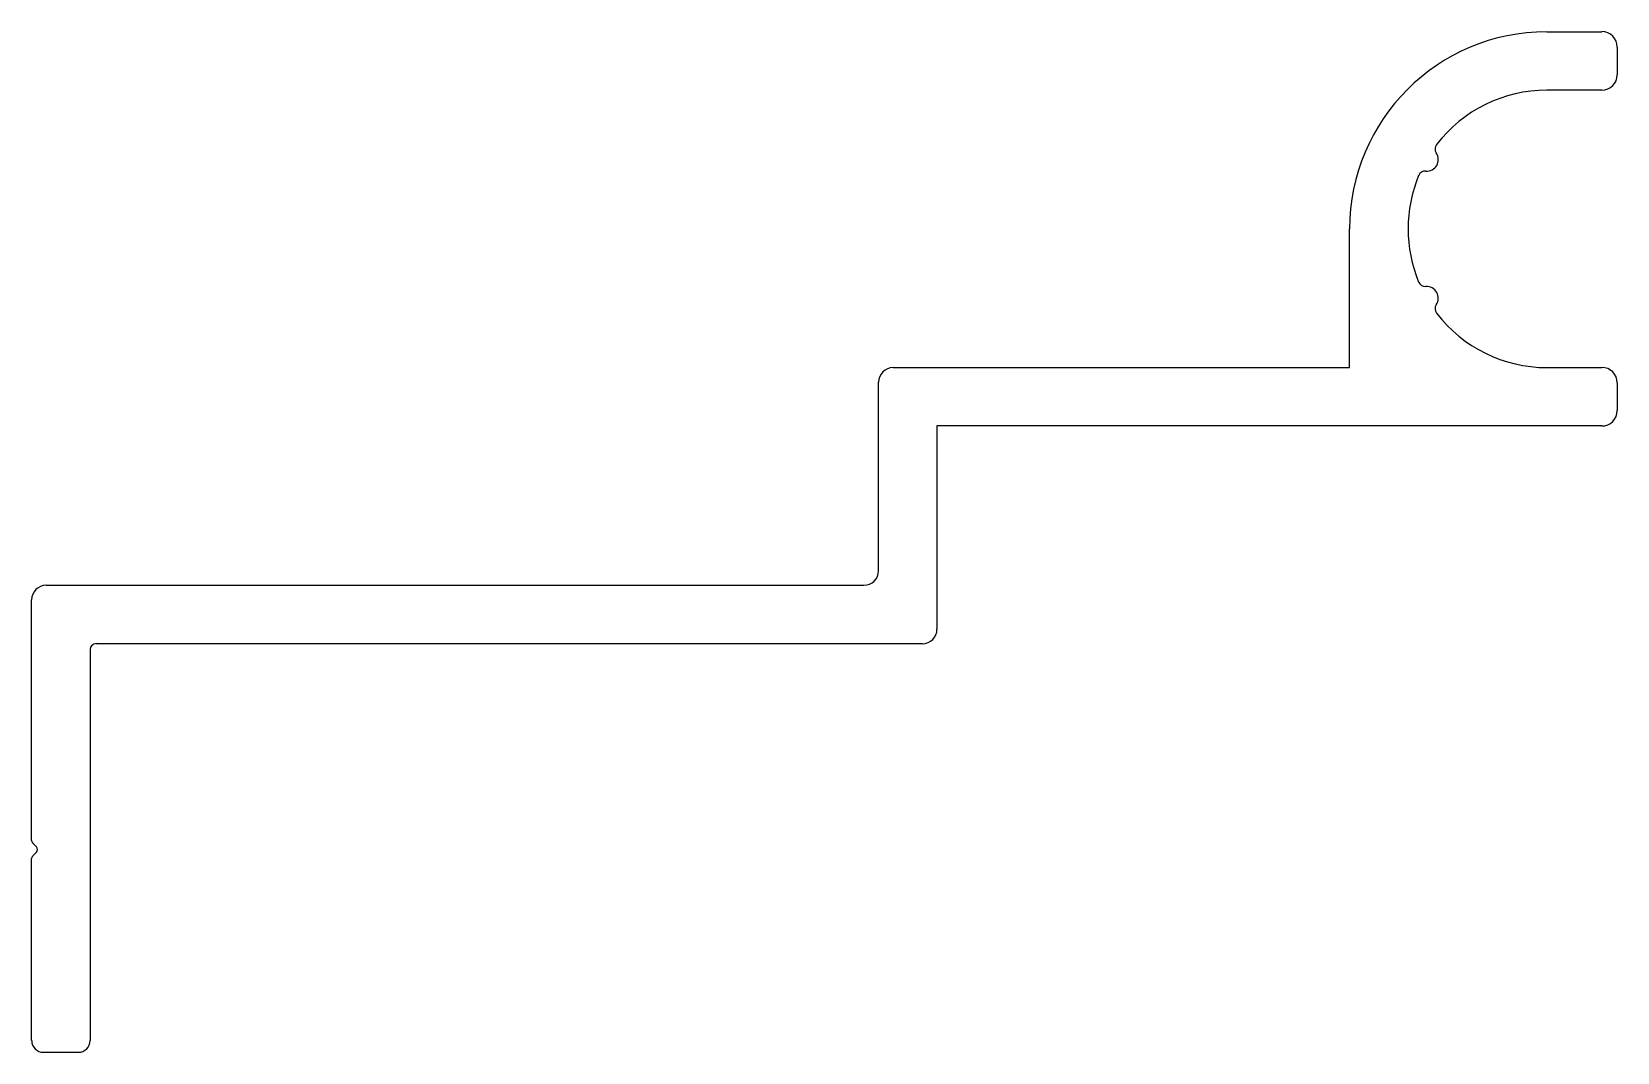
# Model space of a CAD drawing. Extents: x 1645 to 1754, y 1645 to 1714.
import ezdxf

# ---------------------------------------------------------------- set-up
doc = ezdxf.new("R2010")
doc.units = 0
doc.layers.get('0').update_dxf_attribs({"linetype": 'CONTINUOUS'})

msp = doc.modelspace()

# ---------------------------------------------------------------- linework, layer by layer
for p, q in [((1748.76, 1714.46), (1752.53, 1714.46)), ((1753.59, 1713.41), (1753.59, 1711.52)), ((1752.53, 1710.46), (1748.76, 1710.46)), ((1735.26, 1691.46), (1735.26, 1700.96)), ((1704, 1691.46), (1735.26, 1691.46)), ((1748.76, 1691.46), (1752.53, 1691.46)), ((1703, 1677.55), (1703, 1690.46)), ((1753.59, 1690.41), (1753.59, 1688.52)), ((1707, 1687.46), (1707, 1673.55)), ((1752.53, 1687.46), (1707, 1687.46)), ((1645, 1659.07), (1645, 1675.55)), ((1646, 1676.55), (1702, 1676.55)), ((1706, 1672.55), (1649.41, 1672.55)), ((1649, 1672.15), (1649, 1645.37)), ((1645.33, 1658.64), (1645.08, 1658.89)), ((1645.33, 1658.26), (1645.08, 1658.01)), ((1645, 1645.37), (1645, 1657.83)), ((1648.2, 1644.56), (1645.81, 1644.56))]:
    msp.add_line(p, q)
for centre, radius, start, end in [((1748.76, 1700.96), 13.5, 90, 180), ((1752.53, 1713.41), 1.06, 0, 90), ((1752.53, 1711.52), 1.06, 270, 0), ((1748.76, 1700.96), 9.5, 90, 142.5591), ((1740.53, 1705.71), 0.8, 266.29, 33.71), ((1741.61, 1706.44), 0.5, 142.5591, 213.71), ((1740.45, 1704.42), 0.5, 86.29, 157.4409), ((1748.76, 1700.96), 9.5, 157.4409, 202.5591), ((1740.45, 1697.51), 0.5, 202.5591, 273.71), ((1740.53, 1696.21), 0.8, 326.29, 93.71), ((1741.61, 1695.49), 0.5, 146.29, 217.4409), ((1748.76, 1700.96), 9.5, 217.4409, 270), ((1704, 1690.46), 1, 90, 180), ((1752.53, 1690.41), 1.06, 0, 90), ((1752.53, 1688.52), 1.06, 270, 0), ((1702, 1677.55), 1, 270, 360), ((1646, 1675.55), 1, 90, 180), ((1706, 1673.55), 1, 270, 0), ((1649.41, 1672.15), 0.403, 90, 180), ((1645.25, 1659.07), 0.25, 180, 225), ((1645.14, 1658.45), 0.269, 315, 45), ((1645.25, 1657.83), 0.25, 135, 180), ((1645.81, 1645.37), 0.807, 180, 270), ((1648.2, 1645.37), 0.807, 270, 360)]:
    msp.add_arc(centre, radius, start, end)

doc.saveas('drawing.dxf')
